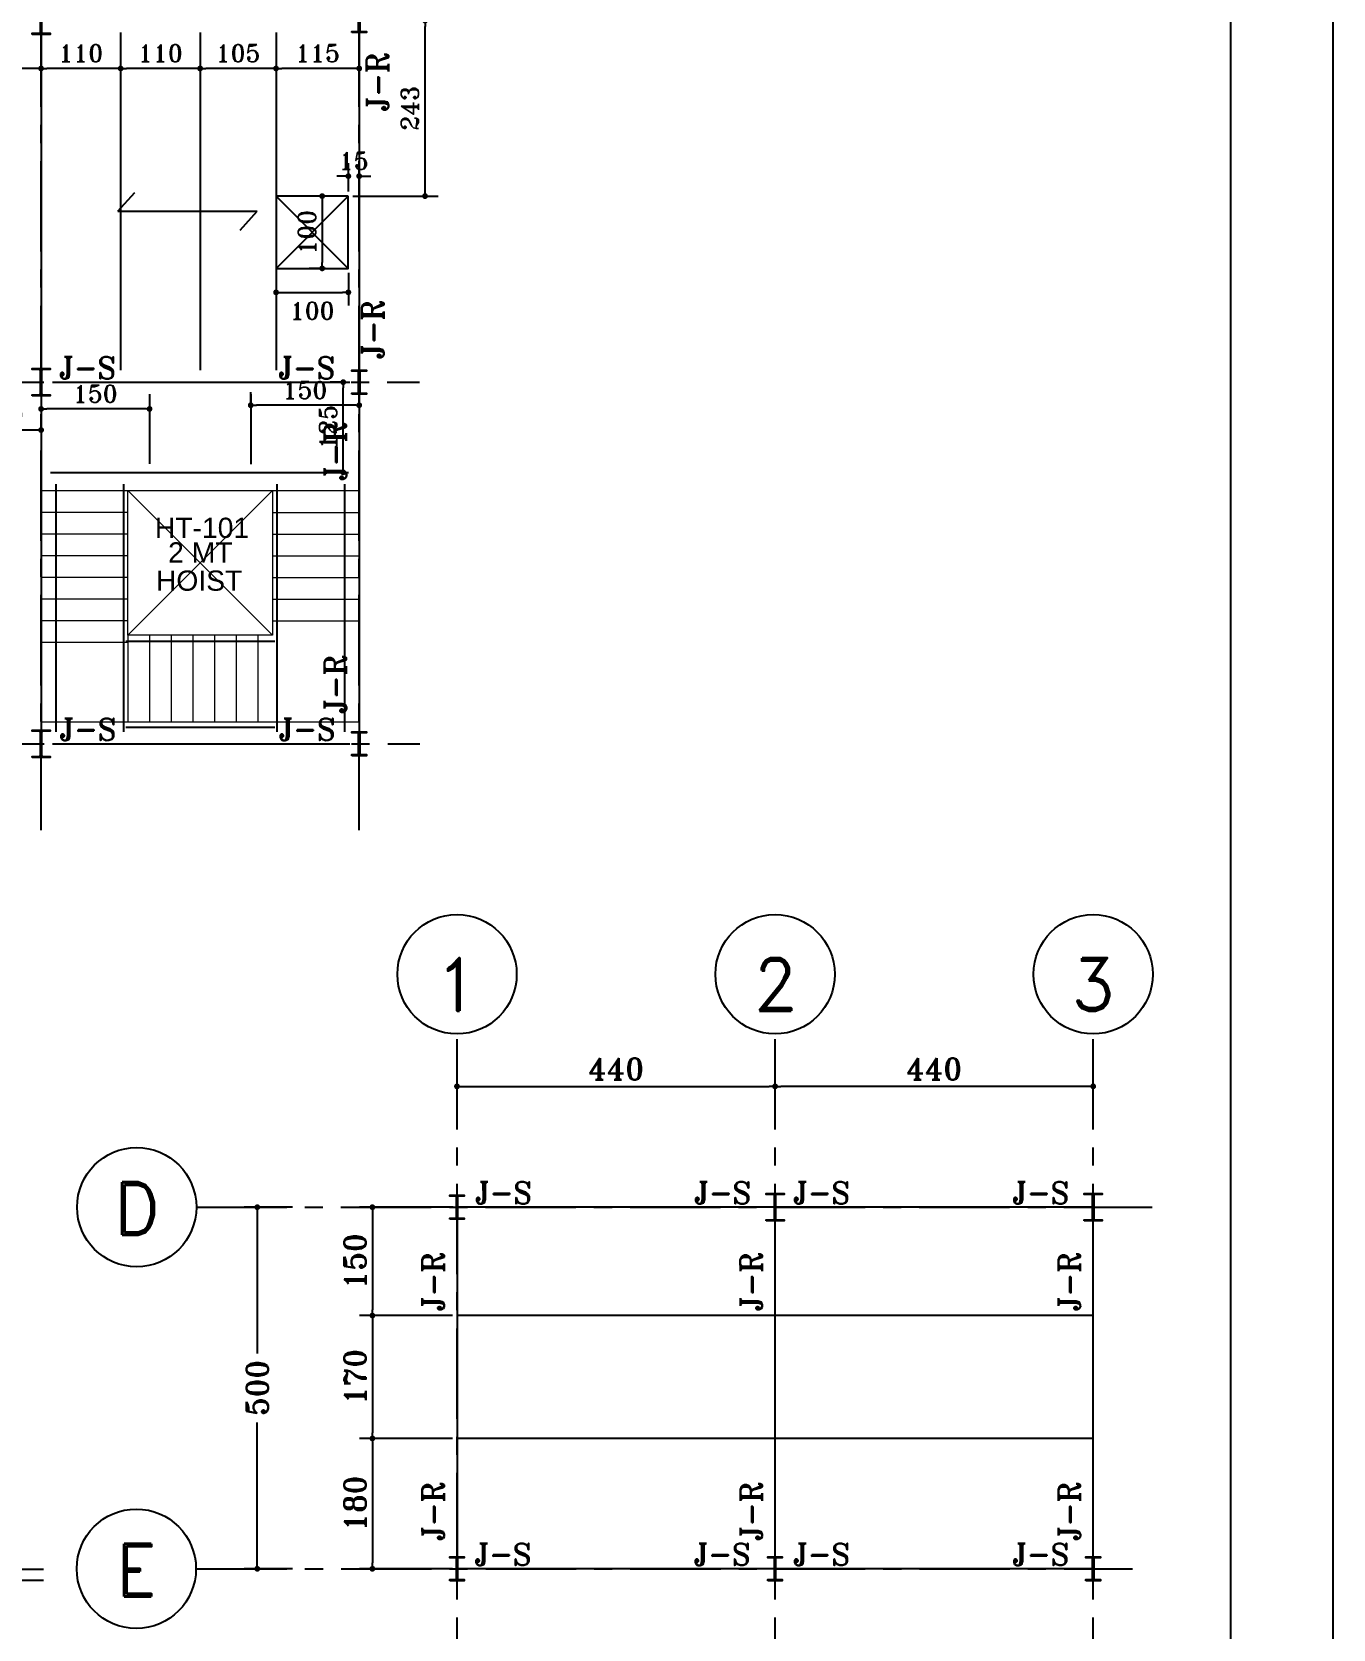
# Model space of a CAD drawing. Header units: inches. Extents: x 460503 to 460688, y 47570 to 48852.
# Drawn here: x 460572.15 to 460590.15, y 48384.01 to 48406.09 of the extents above; entities that cross this region are included whole.
import ezdxf
from ezdxf.enums import TextEntityAlignment as Align

# ---------------------------------------------------------------- set-up
doc = ezdxf.new("R2010")
doc.units = ezdxf.units.IN
doc.header["$MEASUREMENT"] = 0
for name, pattern in [('CENTER', [2, 1.25, -0.25, 0.25, -0.25]), ('DASHDOTX2', [2, 1, -0.5, 0, -0.5]), ('HIDDEN', [0.375, 0.25, -0.125])]:
    doc.linetypes.add(name, pattern=pattern)
for name, color, linetype in [('1', 1, 'Continuous'), ('3', 3, 'HIDDEN'), ('3G', 3, 'Continuous'), ('6M', 6, 'Continuous'), ('AA-QUERY', 1, 'Continuous'), ('Ax', 1, 'DASHDOTX2'), ('AXE', 1, 'CENTER'), ('DIM', 8, 'Continuous'), ('lateral brace', 5, 'Continuous'), ('Layer4', 118, 'Continuous'), ('tir', 92, 'Continuous'), ('wall', 4, 'Continuous')]:
    doc.layers.add(name, color=color, linetype=linetype)
doc.layers.add('EQUIPMENT', color=142, linetype='Continuous', lineweight=15)
doc.layers.add('TEXT', color=250, linetype='Continuous', lineweight=30)
doc.styles.add('ROMAND', font='ROMAND.shx')
doc.styles.add('ROMANT', font='romant')
doc.styles.add('SES-ARIAL', font='arial.ttf')
doc.dimstyles.new('1-100', dxfattribs={"dimtxt": 0.3, "dimasz": 0.08, "dimexe": 0.18, "dimexo": 0.0625, "dimgap": 0.09, "dimtad": 1, "dimdec": 0, "dimlfac": 100, "dimdsep": 46, "dimtxsty": 'ROMANT', "dimblk": 'DOT', "dimcen": 0.09, "dimclrd": 1, "dimclre": 1, "dimclrt": 3, "dimadec": 0, "dimazin": 0, "dimtfac": 1, "dimtdec": 0, "dimtix": 1, "dimtofl": 0, "dimtmove": 2, "dimatfit": 3, "dimldrblk": 'DOT', "dimfxl": 1, "dimtolj": 1, "dimarcsym": 0})
doc.dimstyles.new('Copy of 1-100', dxfattribs={"dimtxt": 0.24, "dimasz": 0.08, "dimexe": 0.18, "dimexo": 0.0625, "dimgap": 0.09, "dimtad": 1, "dimdec": 0, "dimlfac": 100, "dimdsep": 46, "dimtxsty": 'ROMANT', "dimblk": 'DOT', "dimcen": 0.09, "dimclrd": 1, "dimclre": 1, "dimclrt": 3, "dimadec": 0, "dimazin": 0, "dimtfac": 1, "dimtdec": 0, "dimtix": 1, "dimtofl": 0, "dimtmove": 2, "dimatfit": 3, "dimldrblk": 'DOT', "dimfxl": 1, "dimtolj": 1, "dimarcsym": 0})

# ---------------------------------------------------------------- blocks, each defined once
blk = doc.blocks.new('DOT')
at = {"layer": 'DIM', "color": 0, "linetype": 'ByBlock'}
blk.add_line((-0.5, 0), (-1, 0), dxfattribs=at)
at = {"layer": 'DIM', "color": 0, "linetype": 'ByBlock', "const_width": 0.5}
blk.add_lwpolyline([(-0.25, 0, 1), (0.25, 0, 1)], format="xyb", close=True, dxfattribs=at)
blk = doc.blocks.new('*D311')
at = {"color": 1, "lineweight": -2, "transparency": 16777216}
for p, q in [((460576.462, 48401.248), (460576.273, 48401.248)), ((460576.453, 48400.081), (460576.453, 48401.168)), ((460576.462, 48400.001), (460576.273, 48400.001))]:
    blk.add_line(p, q, dxfattribs=at)
at = {"layer": 'Defpoints', "color": 0, "transparency": 16777216}
for p in [(460576.453, 48401.248), (460576.525, 48401.248), (460576.525, 48400.001)]:
    blk.add_point(p, dxfattribs=at)
at = {"color": 1, "lineweight": -2, "transparency": 16777216, "xscale": 0.08, "yscale": 0.08, "zscale": 0.08}
for p, rotation in [((460576.453, 48401.248), 90), ((460576.453, 48400.001), 270)]:
    blk.add_blockref('DOT', p, dxfattribs=dict(at, rotation=rotation))
at = {"color": 3, "transparency": 16777216, "insert": (460576.243, 48400.624), "char_height": 0.24, "attachment_point": 5, "rotation": 90, "style": 'ROMANT'}
blk.add_mtext('\\A1;125', dxfattribs=at)
blk = doc.blocks.new('_Dot')
at = {"layer": 'DIM', "color": 0, "lineweight": -2}
blk.add_line((-0.5, 0), (-1, 0), dxfattribs=at)
at = {"layer": 'DIM', "color": 0, "const_width": 0.5}
blk.add_lwpolyline([(-0.25, 0, 1), (0.25, 0, 1)], format="xyb", close=True, dxfattribs=at)
blk = doc.blocks.new('*D312')
at = {"color": 1, "lineweight": -2, "transparency": 16777216}
for p, q in [((460575.174, 48400.957), (460575.174, 48401.109)), ((460576.674, 48400.957), (460576.674, 48401.109)), ((460576.594, 48400.929), (460575.254, 48400.929))]:
    blk.add_line(p, q, dxfattribs=at)
at = {"layer": 'Defpoints', "color": 0, "transparency": 16777216}
for p in [(460575.174, 48400.929), (460575.174, 48400.895), (460576.674, 48400.895)]:
    blk.add_point(p, dxfattribs=at)
at = {"color": 1, "lineweight": -2, "transparency": 16777216, "xscale": 0.08, "yscale": 0.08, "zscale": 0.08, "rotation": 180}
blk.add_blockref('DOT', (460575.174, 48400.929), dxfattribs=at)
at = {"color": 1, "lineweight": -2, "transparency": 16777216, "xscale": 0.08, "yscale": 0.08, "zscale": 0.08}
blk.add_blockref('DOT', (460576.674, 48400.929), dxfattribs=at)
at = {"color": 3, "transparency": 16777216, "insert": (460575.924, 48401.139), "char_height": 0.24, "attachment_point": 5, "style": 'ROMANT'}
blk.add_mtext('\\A1;150', dxfattribs=at)
blk = doc.blocks.new('*D313')
at = {"color": 1, "lineweight": -2, "transparency": 16777216}
for p, q in [((460572.274, 48400.866), (460572.274, 48400.698)), ((460573.694, 48400.878), (460572.354, 48400.878)), ((460573.774, 48400.866), (460573.774, 48400.698))]:
    blk.add_line(p, q, dxfattribs=at)
at = {"layer": 'Defpoints', "color": 0, "transparency": 16777216}
for p in [(460572.274, 48400.929), (460572.274, 48400.878), (460573.774, 48400.929)]:
    blk.add_point(p, dxfattribs=at)
at = {"color": 1, "lineweight": -2, "transparency": 16777216, "xscale": 0.08, "yscale": 0.08, "zscale": 0.08, "rotation": 180}
blk.add_blockref('DOT', (460572.274, 48400.878), dxfattribs=at)
at = {"color": 1, "lineweight": -2, "transparency": 16777216, "xscale": 0.08, "yscale": 0.08, "zscale": 0.08}
blk.add_blockref('DOT', (460573.774, 48400.878), dxfattribs=at)
at = {"color": 3, "transparency": 16777216, "insert": (460573.024, 48401.088), "char_height": 0.24, "attachment_point": 5, "style": 'ROMANT'}
blk.add_mtext('\\A1;150', dxfattribs=at)
blk = doc.blocks.new('*D314')
at = {"color": 1, "lineweight": -2, "transparency": 16777216}
for p, q in [((460572.274, 48406.02), (460572.274, 48405.406)), ((460573.374, 48406.02), (460573.374, 48405.406)), ((460573.294, 48405.586), (460572.354, 48405.586))]:
    blk.add_line(p, q, dxfattribs=at)
at = {"layer": 'Defpoints', "color": 0, "transparency": 16777216}
for p in [(460572.274, 48406.083), (460573.374, 48406.083), (460572.274, 48405.586)]:
    blk.add_point(p, dxfattribs=at)
at = {"color": 1, "lineweight": -2, "transparency": 16777216, "xscale": 0.08, "yscale": 0.08, "zscale": 0.08, "rotation": 180}
blk.add_blockref('DOT', (460572.274, 48405.586), dxfattribs=at)
at = {"color": 1, "lineweight": -2, "transparency": 16777216, "xscale": 0.08, "yscale": 0.08, "zscale": 0.08}
blk.add_blockref('DOT', (460573.374, 48405.586), dxfattribs=at)
at = {"color": 3, "transparency": 16777216, "insert": (460572.824, 48405.796), "char_height": 0.24, "attachment_point": 5, "style": 'ROMANT'}
blk.add_mtext('\\A1;110', dxfattribs=at)
blk = doc.blocks.new('*D315')
at = {"color": 1, "lineweight": -2, "transparency": 16777216}
for p, q in [((460573.374, 48406.02), (460573.374, 48405.406)), ((460574.474, 48406.02), (460574.474, 48405.406)), ((460574.394, 48405.586), (460573.454, 48405.586))]:
    blk.add_line(p, q, dxfattribs=at)
at = {"layer": 'Defpoints', "color": 0, "transparency": 16777216}
for p in [(460573.374, 48406.083), (460574.474, 48406.083), (460573.374, 48405.586)]:
    blk.add_point(p, dxfattribs=at)
at = {"color": 1, "lineweight": -2, "transparency": 16777216, "xscale": 0.08, "yscale": 0.08, "zscale": 0.08, "rotation": 180}
blk.add_blockref('DOT', (460573.374, 48405.586), dxfattribs=at)
at = {"color": 1, "lineweight": -2, "transparency": 16777216, "xscale": 0.08, "yscale": 0.08, "zscale": 0.08}
blk.add_blockref('DOT', (460574.474, 48405.586), dxfattribs=at)
at = {"color": 3, "transparency": 16777216, "insert": (460573.924, 48405.796), "char_height": 0.24, "attachment_point": 5, "style": 'ROMANT'}
blk.add_mtext('\\A1;110', dxfattribs=at)
blk = doc.blocks.new('*D316')
at = {"color": 1, "lineweight": -2, "transparency": 16777216}
for p, q in [((460574.474, 48406.02), (460574.474, 48405.406)), ((460575.524, 48406.02), (460575.524, 48405.406)), ((460575.444, 48405.586), (460574.554, 48405.586))]:
    blk.add_line(p, q, dxfattribs=at)
at = {"layer": 'Defpoints', "color": 0, "transparency": 16777216}
for p in [(460574.474, 48406.083), (460575.524, 48406.083), (460574.474, 48405.586)]:
    blk.add_point(p, dxfattribs=at)
at = {"color": 1, "lineweight": -2, "transparency": 16777216, "xscale": 0.08, "yscale": 0.08, "zscale": 0.08, "rotation": 180}
blk.add_blockref('DOT', (460574.474, 48405.586), dxfattribs=at)
at = {"color": 1, "lineweight": -2, "transparency": 16777216, "xscale": 0.08, "yscale": 0.08, "zscale": 0.08}
blk.add_blockref('DOT', (460575.524, 48405.586), dxfattribs=at)
at = {"color": 3, "transparency": 16777216, "insert": (460574.999, 48405.796), "char_height": 0.24, "attachment_point": 5, "style": 'ROMANT'}
blk.add_mtext('\\A1;105', dxfattribs=at)
blk = doc.blocks.new('*D317')
at = {"color": 1, "lineweight": -2, "transparency": 16777216}
for p, q in [((460575.524, 48406.02), (460575.524, 48405.406)), ((460576.674, 48406.02), (460576.674, 48405.406)), ((460576.594, 48405.586), (460575.604, 48405.586))]:
    blk.add_line(p, q, dxfattribs=at)
at = {"layer": 'Defpoints', "color": 0, "transparency": 16777216}
for p in [(460575.524, 48406.083), (460576.674, 48406.083), (460575.524, 48405.586)]:
    blk.add_point(p, dxfattribs=at)
at = {"color": 1, "lineweight": -2, "transparency": 16777216, "xscale": 0.08, "yscale": 0.08, "zscale": 0.08, "rotation": 180}
blk.add_blockref('DOT', (460575.524, 48405.586), dxfattribs=at)
at = {"color": 1, "lineweight": -2, "transparency": 16777216, "xscale": 0.08, "yscale": 0.08, "zscale": 0.08}
blk.add_blockref('DOT', (460576.674, 48405.586), dxfattribs=at)
at = {"color": 3, "transparency": 16777216, "insert": (460576.099, 48405.796), "char_height": 0.24, "attachment_point": 5, "style": 'ROMANT'}
blk.add_mtext('\\A1;115', dxfattribs=at)
blk = doc.blocks.new('*D318')
at = {"color": 1, "lineweight": -2, "transparency": 16777216}
for p, q in [((460570.774, 48406.02), (460570.774, 48405.406)), ((460572.274, 48406.02), (460572.274, 48405.406)), ((460572.194, 48405.586), (460570.854, 48405.586))]:
    blk.add_line(p, q, dxfattribs=at)
at = {"layer": 'Defpoints', "color": 0, "transparency": 16777216}
for p in [(460570.774, 48406.083), (460572.274, 48406.083), (460570.774, 48405.586)]:
    blk.add_point(p, dxfattribs=at)
at = {"color": 1, "lineweight": -2, "transparency": 16777216, "xscale": 0.08, "yscale": 0.08, "zscale": 0.08, "rotation": 180}
blk.add_blockref('DOT', (460570.774, 48405.586), dxfattribs=at)
at = {"color": 1, "lineweight": -2, "transparency": 16777216, "xscale": 0.08, "yscale": 0.08, "zscale": 0.08}
blk.add_blockref('DOT', (460572.274, 48405.586), dxfattribs=at)
at = {"color": 3, "transparency": 16777216, "insert": (460571.524, 48405.796), "char_height": 0.24, "attachment_point": 5, "style": 'ROMANT'}
blk.add_mtext('\\A1;150', dxfattribs=at)
blk = doc.blocks.new('*D783')
at = {"color": 1, "lineweight": -2, "transparency": 16777216}
for p, q in [((460571.174, 48401.02), (460571.174, 48400.406)), ((460572.274, 48401.02), (460572.274, 48400.406)), ((460572.194, 48400.586), (460571.254, 48400.586))]:
    blk.add_line(p, q, dxfattribs=at)
at = {"layer": 'Defpoints', "color": 0, "transparency": 16777216}
for p in [(460571.174, 48401.083), (460572.274, 48401.083), (460571.174, 48400.586)]:
    blk.add_point(p, dxfattribs=at)
at = {"color": 1, "lineweight": -2, "transparency": 16777216, "xscale": 0.08, "yscale": 0.08, "zscale": 0.08, "rotation": 180}
blk.add_blockref('DOT', (460571.174, 48400.586), dxfattribs=at)
at = {"color": 1, "lineweight": -2, "transparency": 16777216, "xscale": 0.08, "yscale": 0.08, "zscale": 0.08}
blk.add_blockref('DOT', (460572.274, 48400.586), dxfattribs=at)
at = {"color": 3, "transparency": 16777216, "insert": (460571.724, 48400.796), "char_height": 0.24, "attachment_point": 5, "style": 'ROMANT'}
blk.add_mtext('\\A1;110', dxfattribs=at)
blk = doc.blocks.new('*D827')
at = {"color": 1, "lineweight": -2, "transparency": 16777216}
for p, q in [((460576.21, 48403.821), (460575.982, 48403.821)), ((460576.162, 48403.741), (460576.162, 48402.901)), ((460576.21, 48402.821), (460575.982, 48402.821))]:
    blk.add_line(p, q, dxfattribs=at)
at = {"layer": 'Defpoints', "color": 0, "transparency": 16777216}
for p in [(460576.273, 48403.821), (460576.162, 48402.821), (460576.273, 48402.821)]:
    blk.add_point(p, dxfattribs=at)
at = {"color": 1, "lineweight": -2, "transparency": 16777216, "xscale": 0.08, "yscale": 0.08, "zscale": 0.08}
for p, rotation in [((460576.162, 48403.821), 90), ((460576.162, 48402.821), 270)]:
    blk.add_blockref('DOT', p, dxfattribs=dict(at, rotation=rotation))
at = {"color": 3, "transparency": 16777216, "insert": (460575.952, 48403.321), "char_height": 0.24, "attachment_point": 5, "rotation": 90, "style": 'ROMANT'}
blk.add_mtext('\\A1;100', dxfattribs=at)
blk = doc.blocks.new('*D828')
at = {"color": 1, "lineweight": -2, "transparency": 16777216}
for p, q in [((460575.524, 48402.758), (460575.524, 48402.31)), ((460576.524, 48402.758), (460576.524, 48402.31)), ((460575.604, 48402.49), (460576.444, 48402.49))]:
    blk.add_line(p, q, dxfattribs=at)
at = {"layer": 'Defpoints', "color": 0, "transparency": 16777216}
for p in [(460575.524, 48402.821), (460576.524, 48402.821), (460576.524, 48402.49)]:
    blk.add_point(p, dxfattribs=at)
at = {"color": 1, "lineweight": -2, "transparency": 16777216, "xscale": 0.08, "yscale": 0.08, "zscale": 0.08, "rotation": 180}
blk.add_blockref('DOT', (460575.524, 48402.49), dxfattribs=at)
at = {"color": 1, "lineweight": -2, "transparency": 16777216, "xscale": 0.08, "yscale": 0.08, "zscale": 0.08}
blk.add_blockref('DOT', (460576.524, 48402.49), dxfattribs=at)
at = {"color": 3, "transparency": 16777216, "insert": (460576.024, 48402.236), "char_height": 0.24, "attachment_point": 5, "style": 'ROMANT'}
blk.add_mtext('\\A1;100', dxfattribs=at)
blk = doc.blocks.new('*D829')
at = {"color": 1, "lineweight": -2, "transparency": 16777216}
for p, q in [((460576.524, 48403.883), (460576.524, 48404.277)), ((460576.674, 48403.883), (460576.674, 48404.277)), ((460576.444, 48404.097), (460576.364, 48404.097)), ((460576.754, 48404.097), (460576.834, 48404.097))]:
    blk.add_line(p, q, dxfattribs=at)
at = {"layer": 'Defpoints', "color": 0, "transparency": 16777216}
for p in [(460576.674, 48404.097), (460576.524, 48403.821), (460576.674, 48403.821)]:
    blk.add_point(p, dxfattribs=at)
at = {"color": 1, "lineweight": -2, "transparency": 16777216, "xscale": 0.08, "yscale": 0.08, "zscale": 0.08}
blk.add_blockref('DOT', (460576.524, 48404.097), dxfattribs=at)
at = {"color": 1, "lineweight": -2, "transparency": 16777216, "xscale": 0.08, "yscale": 0.08, "zscale": 0.08, "rotation": 180}
blk.add_blockref('DOT', (460576.674, 48404.097), dxfattribs=at)
at = {"color": 3, "transparency": 16777216, "insert": (460576.599, 48404.307), "char_height": 0.24, "attachment_point": 5, "style": 'ROMANT'}
blk.add_mtext('\\A1;15', dxfattribs=at)
blk = doc.blocks.new('*D830')
at = {"color": 1, "lineweight": -2, "transparency": 16777216}
for p, q in [((460576.586, 48406.248), (460577.765, 48406.248)), ((460577.585, 48403.901), (460577.585, 48406.168)), ((460576.586, 48403.821), (460577.765, 48403.821))]:
    blk.add_line(p, q, dxfattribs=at)
at = {"layer": 'Defpoints', "color": 0, "transparency": 16777216}
for p in [(460576.524, 48406.248), (460577.585, 48406.248), (460576.524, 48403.821)]:
    blk.add_point(p, dxfattribs=at)
at = {"color": 1, "lineweight": -2, "transparency": 16777216, "xscale": 0.08, "yscale": 0.08, "zscale": 0.08}
for p, rotation in [((460577.585, 48406.248), 90), ((460577.585, 48403.821), 270)]:
    blk.add_blockref('DOT', p, dxfattribs=dict(at, rotation=rotation))
at = {"color": 3, "transparency": 16777216, "insert": (460577.375, 48405.034), "char_height": 0.24, "attachment_point": 5, "rotation": 90, "style": 'ROMANT'}
blk.add_mtext('\\A1;243', dxfattribs=at)
blk = doc.blocks.new('*D835')
at = {"layer": 'Defpoints', "color": 0, "transparency": 16777216}
for p in [(460575.814, 48389.839), (460575.264, 48384.839), (460575.814, 48384.839)]:
    blk.add_point(p, dxfattribs=at)
at = {"layer": 'wall', "color": 1, "lineweight": -2, "transparency": 16777216}
for p, q in [((460575.752, 48389.839), (460575.084, 48389.839)), ((460575.264, 48389.759), (460575.264, 48387.815)), ((460575.264, 48384.919), (460575.264, 48386.864)), ((460575.752, 48384.839), (460575.084, 48384.839))]:
    blk.add_line(p, q, dxfattribs=at)
at = {"layer": 'wall', "color": 1, "lineweight": -2, "transparency": 16777216, "xscale": 0.08, "yscale": 0.08, "zscale": 0.08}
for p, rotation in [((460575.264, 48389.839), 90), ((460575.264, 48384.839), 270)]:
    blk.add_blockref('DOT', p, dxfattribs=dict(at, rotation=rotation))
at = {"layer": 'wall', "color": 3, "transparency": 16777216, "insert": (460575.264, 48387.339), "char_height": 0.3, "attachment_point": 5, "rotation": 90, "style": 'ROMANT'}
blk.add_mtext('\\A1;500', dxfattribs=at)
blk = doc.blocks.new('*D836')
at = {"layer": 'Defpoints', "color": 0, "transparency": 16777216}
for p in [(460582.427, 48391.51), (460578.027, 48390.933), (460582.427, 48390.933)]:
    blk.add_point(p, dxfattribs=at)
at = {"layer": 'wall', "color": 1, "lineweight": -2, "transparency": 16777216}
for p, q in [((460578.027, 48390.995), (460578.027, 48391.69)), ((460582.427, 48390.995), (460582.427, 48391.69)), ((460578.107, 48391.51), (460582.347, 48391.51))]:
    blk.add_line(p, q, dxfattribs=at)
at = {"layer": 'wall', "color": 1, "lineweight": -2, "transparency": 16777216, "xscale": 0.08, "yscale": 0.08, "zscale": 0.08, "rotation": 180}
blk.add_blockref('DOT', (460578.027, 48391.51), dxfattribs=at)
at = {"layer": 'wall', "color": 1, "lineweight": -2, "transparency": 16777216, "xscale": 0.08, "yscale": 0.08, "zscale": 0.08}
blk.add_blockref('DOT', (460582.427, 48391.51), dxfattribs=at)
at = {"layer": 'wall', "color": 3, "transparency": 16777216, "insert": (460580.227, 48391.75), "char_height": 0.3, "attachment_point": 5, "style": 'ROMANT'}
blk.add_mtext('\\A1;440', dxfattribs=at)
blk = doc.blocks.new('*D837')
at = {"layer": 'Defpoints', "color": 0, "transparency": 16777216}
for p in [(460582.427, 48391.51), (460582.427, 48390.933), (460586.827, 48390.933)]:
    blk.add_point(p, dxfattribs=at)
at = {"layer": 'wall', "color": 1, "lineweight": -2, "transparency": 16777216}
for p, q in [((460582.427, 48390.995), (460582.427, 48391.69)), ((460586.827, 48390.995), (460586.827, 48391.69)), ((460586.747, 48391.51), (460582.507, 48391.51))]:
    blk.add_line(p, q, dxfattribs=at)
at = {"layer": 'wall', "color": 1, "lineweight": -2, "transparency": 16777216, "xscale": 0.08, "yscale": 0.08, "zscale": 0.08, "rotation": 180}
blk.add_blockref('DOT', (460582.427, 48391.51), dxfattribs=at)
at = {"layer": 'wall', "color": 1, "lineweight": -2, "transparency": 16777216, "xscale": 0.08, "yscale": 0.08, "zscale": 0.08}
blk.add_blockref('DOT', (460586.827, 48391.51), dxfattribs=at)
at = {"layer": 'wall', "color": 3, "transparency": 16777216, "insert": (460584.627, 48391.75), "char_height": 0.3, "attachment_point": 5, "style": 'ROMANT'}
blk.add_mtext('\\A1;440', dxfattribs=at)
blk = doc.blocks.new('*D838')
at = {"layer": 'Defpoints', "color": 0, "transparency": 16777216}
for p in [(460578.035, 48389.839), (460576.857, 48388.341), (460578.027, 48388.341)]:
    blk.add_point(p, dxfattribs=at)
at = {"layer": 'wall', "color": 1, "lineweight": -2, "transparency": 16777216}
for p, q in [((460577.972, 48389.839), (460576.677, 48389.839)), ((460576.857, 48389.759), (460576.857, 48388.421)), ((460577.964, 48388.341), (460576.677, 48388.341))]:
    blk.add_line(p, q, dxfattribs=at)
at = {"layer": 'wall', "color": 1, "lineweight": -2, "transparency": 16777216, "xscale": 0.08, "yscale": 0.08, "zscale": 0.08}
for p, rotation in [((460576.857, 48389.839), 90), ((460576.857, 48388.341), 270)]:
    blk.add_blockref('DOT', p, dxfattribs=dict(at, rotation=rotation))
at = {"layer": 'wall', "color": 3, "transparency": 16777216, "insert": (460576.617, 48389.09), "char_height": 0.3, "attachment_point": 5, "rotation": 90, "style": 'ROMANT'}
blk.add_mtext('\\A1;150', dxfattribs=at)
blk = doc.blocks.new('*D839')
at = {"layer": 'Defpoints', "color": 0, "transparency": 16777216}
for p in [(460578.027, 48388.341), (460576.857, 48386.641), (460578.027, 48386.641)]:
    blk.add_point(p, dxfattribs=at)
at = {"layer": 'wall', "color": 1, "lineweight": -2, "transparency": 16777216}
for p, q in [((460577.964, 48388.341), (460576.677, 48388.341)), ((460576.857, 48388.261), (460576.857, 48386.721)), ((460577.965, 48386.641), (460576.677, 48386.641))]:
    blk.add_line(p, q, dxfattribs=at)
at = {"layer": 'wall', "color": 1, "lineweight": -2, "transparency": 16777216, "xscale": 0.08, "yscale": 0.08, "zscale": 0.08}
for p, rotation in [((460576.857, 48388.341), 90), ((460576.857, 48386.641), 270)]:
    blk.add_blockref('DOT', p, dxfattribs=dict(at, rotation=rotation))
at = {"layer": 'wall', "color": 3, "transparency": 16777216, "insert": (460576.617, 48387.491), "char_height": 0.3, "attachment_point": 5, "rotation": 90, "style": 'ROMANT'}
blk.add_mtext('\\A1;170', dxfattribs=at)
blk = doc.blocks.new('*D840')
at = {"layer": 'Defpoints', "color": 0, "transparency": 16777216}
for p in [(460578.027, 48386.641), (460576.857, 48384.839), (460578.027, 48384.839)]:
    blk.add_point(p, dxfattribs=at)
at = {"layer": 'wall', "color": 1, "lineweight": -2, "transparency": 16777216}
for p, q in [((460577.965, 48386.641), (460576.677, 48386.641)), ((460576.857, 48386.561), (460576.857, 48384.919)), ((460577.965, 48384.839), (460576.677, 48384.839))]:
    blk.add_line(p, q, dxfattribs=at)
at = {"layer": 'wall', "color": 1, "lineweight": -2, "transparency": 16777216, "xscale": 0.08, "yscale": 0.08, "zscale": 0.08}
for p, rotation in [((460576.857, 48386.641), 90), ((460576.857, 48384.839), 270)]:
    blk.add_blockref('DOT', p, dxfattribs=dict(at, rotation=rotation))
at = {"layer": 'wall', "color": 3, "transparency": 16777216, "insert": (460576.617, 48385.74), "char_height": 0.3, "attachment_point": 5, "rotation": 90, "style": 'ROMANT'}
blk.add_mtext('\\A1;180', dxfattribs=at)

msp = doc.modelspace()

# ---------------------------------------------------------------- hatches: boundary and pattern name
for points in [[(460572.26618743, 48406.07279821), (460572.2547112, 48406.07279821, -0.4144144444), (460572.26618743, 48406.08428232)], [(460572.28118743, 48406.07279821), (460572.29266366, 48406.07279821, 0.4144144444), (460572.28118743, 48406.08428232)], [(460572.26618743, 48401.42283772), (460572.2547112, 48401.42283772, 0.4144144444), (460572.26618743, 48401.41135361)], [(460572.28118743, 48401.42283772), (460572.29266366, 48401.42283772, -0.4144144444), (460572.28118743, 48401.41135361)], [(460576.66618743, 48401.39783772), (460576.6547112, 48401.39783772, 0.4144144444), (460576.66618743, 48401.38635361)], [(460576.68118743, 48401.39783772), (460576.69266366, 48401.39783772, -0.4144144444), (460576.68118743, 48401.38635361)], [(460572.26618743, 48401.07279821), (460572.2547112, 48401.07279821, -0.4144144444), (460572.26618743, 48401.08428232)], [(460572.28118743, 48401.07279821), (460572.29266366, 48401.07279821, 0.4144144444), (460572.28118743, 48401.08428232)], [(460576.66618743, 48401.09779821), (460576.6547112, 48401.09779821, -0.4144144444), (460576.66618743, 48401.10928232)], [(460576.68118743, 48401.09779821), (460576.69266366, 48401.09779821, 0.4144144444), (460576.68118743, 48401.10928232)], [(460572.26618743, 48396.42283772), (460572.2547112, 48396.42283772, 0.4144144444), (460572.26618743, 48396.41135361)], [(460572.28118743, 48396.42283772), (460572.29266366, 48396.42283772, -0.4144144444), (460572.28118743, 48396.41135361)], [(460576.66618743, 48396.39783772), (460576.6547112, 48396.39783772, 0.4144144444), (460576.66618743, 48396.38635361)], [(460576.68118743, 48396.39783772), (460576.69266366, 48396.39783772, -0.4144144444), (460576.68118743, 48396.38635361)], [(460572.26618743, 48396.07279821), (460572.2547112, 48396.07279821, -0.4144144444), (460572.26618743, 48396.08428232)], [(460572.28118743, 48396.07279821), (460572.29266366, 48396.07279821, 0.4144144444), (460572.28118743, 48396.08428232)], [(460576.66618743, 48396.09779821), (460576.6547112, 48396.09779821, -0.4144144444), (460576.66618743, 48396.10928232)], [(460576.68118743, 48396.09779821), (460576.69266366, 48396.09779821, 0.4144144444), (460576.68118743, 48396.10928232)]]:
    msp.add_hatch(color=1).paths.add_polyline_path(points)

# ---------------------------------------------------------------- linework, layer by layer
at = {"color": 6}
for p, q in [((460572.27368743, 48406.08283772), (460572.27368743, 48401.41283772)), ((460576.67368743, 48406.08283772), (460576.67368743, 48401.41283772)), ((460572.27368743, 48401.08283772), (460572.27368743, 48396.41283772)), ((460576.67368743, 48401.08283772), (460576.67368743, 48396.41283772))]:
    msp.add_line(p, q, dxfattribs=at)
at = {"color": 3}
for p, q in [((460573.37368743, 48406.08283772), (460573.37368743, 48401.41283772)), ((460574.47368743, 48406.08283772), (460574.47368743, 48401.41283772)), ((460575.52358722, 48406.08283772), (460575.52358722, 48401.41283772)), ((460572.43166317, 48401.24783772), (460576.54554328, 48401.24783772)), ((460573.77368745, 48401.08283772), (460573.77368745, 48400.11641938)), ((460575.17368744, 48401.08253567), (460575.17368744, 48400.11611733)), ((460572.40375468, 48400.00063771), (460576.52474949, 48400.00063771)), ((460572.47742352, 48399.83563771), (460572.47742352, 48396.41283772)), ((460573.4146272, 48399.83563771), (460573.4146272, 48396.41283772)), ((460575.53274767, 48399.83563771), (460575.53274767, 48396.41283772)), ((460576.46995135, 48399.83563771), (460576.46995135, 48396.41283772)), ((460573.44475746, 48397.66814357), (460575.50939, 48397.66814357)), ((460573.44475746, 48396.47625353), (460575.50939, 48396.47625353)), ((460572.43166317, 48396.24783772), (460576.54554328, 48396.24783772))]:
    msp.add_line(p, q, dxfattribs=at)
at = {"color": 1, "linetype": 'Continuous'}
for p, q in [((460573.33583622, 48403.61089569, -0.00499999), (460573.57099822, 48403.86976321, -0.00499999)), ((460573.33583622, 48403.61089569, -0.00499999), (460575.26416167, 48403.61089569, -0.00499999)), ((460575.02899966, 48403.35202816, -0.00499999), (460575.26416167, 48403.61089569, -0.00499999))]:
    msp.add_line(p, q, dxfattribs=at)
at = {"color": 1}
for p, q in [((460575.52358722, 48403.82058535), (460576.52358722, 48402.82058535)), ((460575.52358722, 48402.82058535), (460576.52358722, 48403.82058535))]:
    msp.add_line(p, q, dxfattribs=at)
msp.add_lwpolyline([(460576.52358722, 48403.82058535), (460575.52358722, 48403.82058535), (460575.52358722, 48402.82058535), (460576.52358722, 48402.82058535)], close=True, dxfattribs=at)
at = {"layer": '1'}
msp.add_lwpolyline([(460507.46120186, 48365.59073114), (460588.72955203, 48365.59073114), (460588.72955203, 48422.22372777), (460507.46120186, 48422.22372777)], close=True, dxfattribs=at)
at = {"layer": '3G', "linetype": 'ByBlock'}
msp.add_line((460556.75239506, 48384.68256463), (460572.30898647, 48384.68256463), dxfattribs=at)
at = {"layer": '3G'}
msp.add_line((460556.76521602, 48384.68256463), (460572.30898647, 48384.68256463), dxfattribs=at)
for points in [[(460572.14868743, 48406.05783772), (460572.14868743, 48406.07283772), (460572.26618743, 48406.07283772), (460572.26618743, 48406.42283772), (460572.14868743, 48406.42283772), (460572.14868743, 48406.43783772), (460572.39868743, 48406.43783772), (460572.39868743, 48406.42283772), (460572.28118743, 48406.42283772), (460572.28118743, 48406.07283772), (460572.39868743, 48406.07283772), (460572.39868743, 48406.05783772)], [(460576.57368743, 48406.08283772), (460576.57368743, 48406.09783772), (460576.66618743, 48406.09783772), (460576.66618743, 48406.39783772), (460576.57368743, 48406.39783772), (460576.57368743, 48406.41283772), (460576.77368743, 48406.41283772), (460576.77368743, 48406.39783772), (460576.68118743, 48406.39783772), (460576.68118743, 48406.09783772), (460576.77368743, 48406.09783772), (460576.77368743, 48406.08283772)], [(460572.14868743, 48401.05783772), (460572.14868743, 48401.07283772), (460572.26618743, 48401.07283772), (460572.26618743, 48401.42283772), (460572.14868743, 48401.42283772), (460572.14868743, 48401.43783772), (460572.39868743, 48401.43783772), (460572.39868743, 48401.42283772), (460572.28118743, 48401.42283772), (460572.28118743, 48401.07283772), (460572.39868743, 48401.07283772), (460572.39868743, 48401.05783772)], [(460576.57368743, 48401.08283772), (460576.57368743, 48401.09783772), (460576.66618743, 48401.09783772), (460576.66618743, 48401.39783772), (460576.57368743, 48401.39783772), (460576.57368743, 48401.41283772), (460576.77368743, 48401.41283772), (460576.77368743, 48401.39783772), (460576.68118743, 48401.39783772), (460576.68118743, 48401.09783772), (460576.77368743, 48401.09783772), (460576.77368743, 48401.08283772)], [(460572.14868743, 48396.05783772), (460572.14868743, 48396.07283772), (460572.26618743, 48396.07283772), (460572.26618743, 48396.42283772), (460572.14868743, 48396.42283772), (460572.14868743, 48396.43783772), (460572.39868743, 48396.43783772), (460572.39868743, 48396.42283772), (460572.28118743, 48396.42283772), (460572.28118743, 48396.07283772), (460572.39868743, 48396.07283772), (460572.39868743, 48396.05783772)], [(460576.57368743, 48396.08283772), (460576.57368743, 48396.09783772), (460576.66618743, 48396.09783772), (460576.66618743, 48396.39783772), (460576.57368743, 48396.39783772), (460576.57368743, 48396.41283772), (460576.77368743, 48396.41283772), (460576.77368743, 48396.39783772), (460576.68118743, 48396.39783772), (460576.68118743, 48396.09783772), (460576.77368743, 48396.09783772), (460576.77368743, 48396.08283772)], [(460577.92702785, 48389.67442765), (460577.92702785, 48389.68942765), (460578.01952785, 48389.68942765), (460578.01952785, 48389.98942765), (460577.92702785, 48389.98942765), (460577.92702785, 48390.00442765), (460578.12702785, 48390.00442765), (460578.12702785, 48389.98942765), (460578.03452785, 48389.98942765), (460578.03452785, 48389.68942765), (460578.12702785, 48389.68942765), (460578.12702785, 48389.67442765)], [(460582.30202785, 48389.64942765), (460582.30202785, 48389.66442765), (460582.41952785, 48389.66442765), (460582.41952785, 48390.01442765), (460582.30202785, 48390.01442765), (460582.30202785, 48390.02942765), (460582.55202785, 48390.02942765), (460582.55202785, 48390.01442765), (460582.43452785, 48390.01442765), (460582.43452785, 48389.66442765), (460582.55202785, 48389.66442765), (460582.55202785, 48389.64942765)], [(460586.70202784, 48389.64942765), (460586.70202784, 48389.66442765), (460586.81952784, 48389.66442765), (460586.81952784, 48390.01442765), (460586.70202784, 48390.01442765), (460586.70202784, 48390.02942765), (460586.95202784, 48390.02942765), (460586.95202784, 48390.01442765), (460586.83452784, 48390.01442765), (460586.83452784, 48389.66442765), (460586.95202784, 48389.66442765), (460586.95202784, 48389.64942765)], [(460577.92702785, 48384.6744275), (460577.92702785, 48384.6894275), (460578.01952785, 48384.6894275), (460578.01952785, 48384.9894275), (460577.92702785, 48384.9894275), (460577.92702785, 48385.0044275), (460578.12702785, 48385.0044275), (460578.12702785, 48384.9894275), (460578.03452785, 48384.9894275), (460578.03452785, 48384.6894275), (460578.12702785, 48384.6894275), (460578.12702785, 48384.6744275)], [(460582.32702785, 48384.6744275), (460582.32702785, 48384.6894275), (460582.41952785, 48384.6894275), (460582.41952785, 48384.9894275), (460582.32702785, 48384.9894275), (460582.32702785, 48385.0044275), (460582.52702785, 48385.0044275), (460582.52702785, 48384.9894275), (460582.43452785, 48384.9894275), (460582.43452785, 48384.6894275), (460582.52702785, 48384.6894275), (460582.52702785, 48384.6744275)], [(460586.72702784, 48384.6744275), (460586.72702784, 48384.6894275), (460586.81952784, 48384.6894275), (460586.81952784, 48384.9894275), (460586.72702784, 48384.9894275), (460586.72702784, 48385.0044275), (460586.92702784, 48385.0044275), (460586.92702784, 48384.9894275), (460586.83452784, 48384.9894275), (460586.83452784, 48384.6894275), (460586.92702784, 48384.6894275), (460586.92702784, 48384.6744275)]]:
    msp.add_lwpolyline(points, close=True, dxfattribs=at)
for centre, start, end in [((460572.26618743, 48406.07280608), 89.842073117, 179.842073117), ((460572.26618743, 48406.07280608), 89.842073117, 179.842073117), ((460572.28118743, 48406.07280608), 0.157926883, 90.157926883), ((460572.28118743, 48406.07280608), 0.157926883, 90.157926883), ((460572.28118743, 48406.07280608), 0.157926883, 90.157926883), ((460572.26618743, 48401.42282984), 180.157926883, 270.157926883), ((460572.28118743, 48401.42282984), 269.842073117, 359.842073117), ((460572.28118743, 48401.42282984), 269.842073117, 359.842073117), ((460576.66618743, 48401.39782984), 180.157926883, 270.157926883), ((460576.68118743, 48401.39782984), 269.842073117, 359.842073117), ((460576.68118743, 48401.39782984), 269.842073117, 359.842073117), ((460572.26618743, 48401.07280608), 89.842073117, 179.842073117), ((460572.26618743, 48401.07280608), 89.842073117, 179.842073117), ((460572.28118743, 48401.07280608), 0.157926883, 90.157926883), ((460572.28118743, 48401.07280608), 0.157926883, 90.157926883), ((460572.28118743, 48401.07280608), 0.157926883, 90.157926883), ((460576.66618743, 48401.09780608), 89.842073117, 179.842073117), ((460576.66618743, 48401.09780608), 89.842073117, 179.842073117), ((460576.68118743, 48401.09780608), 0.157926883, 90.157926883), ((460576.68118743, 48401.09780608), 0.157926883, 90.157926883), ((460576.68118743, 48401.09780608), 0.157926883, 90.157926883), ((460572.26618743, 48396.42282984), 180.157926883, 270.157926883), ((460572.28118743, 48396.42282984), 269.842073117, 359.842073117), ((460572.28118743, 48396.42282984), 269.842073117, 359.842073117), ((460576.66618743, 48396.39782984), 180.157926883, 270.157926883), ((460576.68118743, 48396.39782984), 269.842073117, 359.842073117), ((460576.68118743, 48396.39782984), 269.842073117, 359.842073117), ((460572.26618743, 48396.07280608), 89.842073117, 179.842073117), ((460572.26618743, 48396.07280608), 89.842073117, 179.842073117), ((460572.28118743, 48396.07280608), 0.157926883, 90.157926883), ((460572.28118743, 48396.07280608), 0.157926883, 90.157926883), ((460572.28118743, 48396.07280608), 0.157926883, 90.157926883), ((460576.66618743, 48396.09780608), 89.842073117, 179.842073117), ((460576.66618743, 48396.09780608), 89.842073117, 179.842073117), ((460576.68118743, 48396.09780608), 0.157926883, 90.157926883), ((460576.68118743, 48396.09780608), 0.157926883, 90.157926883), ((460576.68118743, 48396.09780608), 0.157926883, 90.157926883)]:
    msp.add_arc(centre, 0.01147623, start, end, dxfattribs=at)
at = {"layer": '6M', "color": 4}
msp.add_line((460556.75239506, 48384.83313176), (460572.30898647, 48384.83313176), dxfattribs=at)
at = {"layer": 'AA-QUERY'}
msp.add_line((460586.82634138, 48384.83942764), (460578.02702785, 48384.83942764), dxfattribs=at)
at = {"layer": 'Ax', "linetype": 'Continuous', "ltscale": 0.5}
for centre in [(460578.02697039, 48393.05999438), (460582.42697039, 48393.05999438), (460586.82697039, 48393.05999438), (460573.59637853, 48389.83942765), (460573.5914322, 48384.8394275)]:
    msp.add_circle(centre, 0.825, dxfattribs=at)
at = {"layer": 'AXE'}
for p, q in [((460572.27368743, 48395.05508389), (460572.27368743, 48413.96118973)), ((460576.67368743, 48395.05508389), (460576.67368743, 48413.96118973)), ((460551.06305844, 48401.24783772), (460577.50754266, 48401.24783772)), ((460551.06803811, 48396.24783772), (460577.51252233, 48396.24783772)), ((460578.02702785, 48382.91363899), (460578.02702785, 48392.23314658)), ((460582.42702785, 48382.91363899), (460582.42702785, 48392.23314658)), ((460586.82702785, 48382.91363899), (460586.82702785, 48392.23314658)), ((460574.42137853, 48389.83942765), (460587.64362064, 48389.83942765)), ((460574.4242949, 48384.8394275), (460587.37202612, 48384.8394275))]:
    msp.add_line(p, q, dxfattribs=at)
at = {"layer": 'DIM'}
msp.add_lwpolyline([(460506.04537694, 48364.17490622), (460590.14537694, 48364.17490622), (460590.14537694, 48423.63955269), (460506.04537694, 48423.63955269)], close=True, dxfattribs=at)
at = {"layer": 'EQUIPMENT', "color": 1}
for p, q in [((460575.47368744, 48399.74783771), (460573.47368744, 48397.74783771)), ((460575.47368744, 48397.74783771), (460573.47368744, 48399.74783771))]:
    msp.add_line(p, q, dxfattribs=at)
at = {"layer": 'EQUIPMENT'}
for p, q in [((460573.47368744, 48399.44783771), (460572.27368744, 48399.44783771)), ((460575.47368744, 48399.44783771), (460576.67368743, 48399.44783771)), ((460573.47368744, 48399.14783771), (460572.27368744, 48399.14783771)), ((460575.47368744, 48399.14783771), (460576.67368743, 48399.14783771)), ((460573.47368744, 48398.84783771), (460572.27368744, 48398.84783771)), ((460575.47368744, 48398.84783771), (460576.67368743, 48398.84783771)), ((460573.47368744, 48398.54783771), (460572.27368744, 48398.54783771)), ((460575.47368744, 48398.54783771), (460576.67368743, 48398.54783771)), ((460573.47368744, 48398.24783771), (460572.27368744, 48398.24783771)), ((460575.47368744, 48398.24783771), (460576.67368743, 48398.24783771)), ((460573.47368744, 48397.94783771), (460572.27368744, 48397.94783771)), ((460575.47368744, 48397.94783771), (460576.67368743, 48397.94783771)), ((460573.47368744, 48397.74783771), (460573.47368744, 48396.54783772)), ((460573.77368744, 48397.74783771), (460573.77368744, 48396.54783772)), ((460574.07368744, 48397.74783771), (460574.07368744, 48396.54783772)), ((460574.37368744, 48397.74783771), (460574.37368744, 48396.54783772)), ((460574.67368744, 48397.74783771), (460574.67368744, 48396.54783772)), ((460574.97368744, 48397.74783771), (460574.97368744, 48396.54783772)), ((460575.27368744, 48397.74783771), (460575.27368744, 48396.54783772)), ((460573.47368744, 48397.64783771), (460572.27368744, 48397.64783771))]:
    msp.add_line(p, q, dxfattribs=at)
msp.add_lwpolyline([(460572.27368744, 48399.74783771), (460576.67368743, 48399.74783771), (460576.67368743, 48396.54783772), (460572.27368744, 48396.54783772)], close=True, dxfattribs=at)
at = {"layer": 'EQUIPMENT', "color": 1}
msp.add_lwpolyline([(460575.47368744, 48399.74783771), (460575.47368744, 48397.74783771), (460573.47368744, 48397.74783771), (460573.47368744, 48399.74783771)], close=True, dxfattribs=at)
at = {"layer": 'lateral brace'}
msp.add_lwpolyline([(460506.04537694, 48364.17490622), (460590.14537694, 48364.17490622), (460590.14537694, 48423.63955269), (460506.04537694, 48423.63955269)], close=True, dxfattribs=at)
at = {"layer": 'Layer4'}
msp.add_lwpolyline([(460590.14537694, 48423.63955269), (460506.04537694, 48423.63955269), (460506.04537694, 48364.17490622), (460590.14537694, 48364.17490622)], close=True, dxfattribs=at)
at = {"layer": 'tir', "color": 3}
for p, q in [((460586.82606617, 48389.83942765), (460578.02669082, 48389.83942765)), ((460578.02702785, 48389.83942764), (460578.02702785, 48384.83942749)), ((460582.42702785, 48384.83942764), (460582.426513, 48389.83942764)), ((460586.82634138, 48384.83942764), (460586.826513, 48389.83942764)), ((460586.82606617, 48388.34052458), (460578.02669082, 48388.34052458)), ((460586.82640321, 48386.64096252), (460578.02702787, 48386.64096252)), ((460586.82606617, 48384.8394275), (460578.02669082, 48384.8394275))]:
    msp.add_line(p, q, dxfattribs=at)

# ---------------------------------------------------------------- texts
at = {"layer": '3', "color": 3, "style": 'ROMAND'}
for s, p in [('1', (460578.02934603, 48392.91959163, 0.00000001)), ('2', (460582.42934603, 48392.91959163, 0.00000001)), ('3', (460586.82934603, 48392.91959163, 0.00000001)), ('D', (460573.59875417, 48389.82046945, 0.00000001)), ('E', (460573.59380784, 48384.8204693, 0.00000001))]:
    msp.add_text(s, height=0.7299072, dxfattribs=at).set_placement(p, align=Align.MIDDLE_CENTER)
at = {"layer": 'TEXT', "color": 2, "style": 'ROMANT'}
for s, rotation, p in [('J-R', 90.081705482, (460577.08000757, 48404.98852585, 0.00000016)), ('J-R', 90.081705482, (460577.01434965, 48401.56494968, 0.00000016)), ('J-S', 0.081705483, (460572.52140497, 48401.29414375, 0.00000016)), ('J-S', 0.081705483, (460575.5533125, 48401.29414375, 0.00000016)), ('J-R', 90.081705482, (460576.49646167, 48399.88012022, 0.00000016)), ('J-R', 90.081705482, (460576.49646167, 48396.65932719, 0.00000016)), ('J-S', 0.081705483, (460572.52638463, 48396.29414375, 0.00000016)), ('J-S', 0.081705483, (460575.55829217, 48396.29414375, 0.00000016)), ('J-S', 0.081705483, (460578.2747454, 48389.88573368, 0.00000016)), ('J-S', 0.081705483, (460581.30665293, 48389.88573368, 0.00000016)), ('J-S', 0.081705483, (460582.6747454, 48389.88573368, 0.00000016)), ('J-S', 0.081705483, (460585.70665293, 48389.88573368, 0.00000016)), ('J-R', 90.081705482, (460577.84946506, 48388.39858035, 0.00000016)), ('J-R', 90.081705482, (460582.24946506, 48388.39858035, 0.00000016)), ('J-R', 90.081705482, (460586.64946505, 48388.39858035, 0.00000016)), ('J-R', 90.081705482, (460577.84980209, 48385.22220051, 0.00000016)), ('J-R', 90.081705482, (460582.24980209, 48385.22220051, 0.00000016)), ('J-R', 90.081705482, (460586.64980209, 48385.22220051, 0.00000016)), ('J-S', 0.081705483, (460578.2672454, 48384.88573368, 0.00000016)), ('J-S', 0.081705483, (460581.29915293, 48384.88573368, 0.00000016)), ('J-S', 0.081705483, (460582.6747454, 48384.88573367, 0.00000016)), ('J-S', 0.081705483, (460585.70665293, 48384.88573367, 0.00000016))]:
    msp.add_text(s, height=0.302224371, rotation=rotation, dxfattribs=at).set_placement(p)
at = {"layer": 'TEXT', "color": 7, "char_height": 0.28, "attachment_point": 1, "style": 'SES-ARIAL'}
for s, insert in [('HT-101', (460573.84774125, 48399.3737839)), ('2 MT', (460574.03075124, 48399.03375677)), ('HOIST', (460573.86220859, 48398.64349941))]:
    msp.add_mtext_dynamic_manual_height_columns(s, width=1724.795602451, gutter_width=50, heights=[0], dxfattribs=dict(at, insert=insert))

# ---------------------------------------------------------------- dimensions: what is measured, and where the dimension line sits
for base, p1, p2, picture, middle in [((460577.58487676, 48406.24783772), (460576.52358722, 48403.82058535), (460576.52358722, 48406.24783772), '*D830', (460577.37487676, 48405.03421153)), ((460576.16167966, 48402.82058535), (460576.2725284, 48403.82058535), (460576.2725284, 48402.82058535), '*D827', (460575.95167966, 48403.32058535)), ((460576.45279668, 48401.24783772), (460576.52474949, 48400.00063771), (460576.52474949, 48401.24783772), '*D311', (460576.24279668, 48400.62423771))]:
    dim = msp.add_linear_dim(base=base, p1=p1, p2=p2, angle=90, dimstyle='Copy of 1-100')
    dim.commit()
    dim.dimension.update_dxf_attribs({"geometry": picture, "text_midpoint": middle})
for base, p1, p2, picture, middle in [((460570.77368742, 48405.58576939), (460572.27368743, 48406.08283772), (460570.77368742, 48406.08253566), '*D318', (460571.52368743, 48405.79576939)), ((460572.27368743, 48405.58576939), (460573.37368743, 48406.08283772), (460572.27368743, 48406.08283772), '*D314', (460572.82368743, 48405.79576939)), ((460573.37368743, 48405.58576939), (460574.47368743, 48406.08283772), (460573.37368743, 48406.08283772), '*D315', (460573.92368743, 48405.79576939)), ((460574.47368743, 48405.58576939), (460575.52358722, 48406.08283772), (460574.47368743, 48406.08283772), '*D316', (460574.99863732, 48405.79576939)), ((460575.52358722, 48405.58576939), (460576.67368743, 48406.08283772), (460575.52358722, 48406.08283772), '*D317', (460576.09863732, 48405.79576939)), ((460576.67368743, 48404.09715277), (460576.52358722, 48403.82058535), (460576.67368743, 48403.82058535), '*D829', (460576.59863732, 48404.30715277)), ((460575.17368744, 48400.92859553), (460576.67368743, 48400.89466849), (460575.17368744, 48400.89466849), '*D312', (460575.92368744, 48401.13859553)), ((460571.17368743, 48400.58576939), (460572.27368743, 48401.08283772), (460571.17368743, 48401.08283772), '*D783', (460571.72368743, 48400.79576939)), ((460572.27368743, 48400.87774024), (460573.77368745, 48400.92859553), (460572.27368743, 48400.92859553), '*D313', (460573.02368744, 48401.08774024))]:
    dim = msp.add_linear_dim(base=base, p1=p1, p2=p2, dimstyle='Copy of 1-100')
    dim.commit()
    dim.dimension.update_dxf_attribs({"geometry": picture, "text_midpoint": middle})
dim = msp.add_linear_dim(base=(460576.52358722, 48402.49025144), p1=(460575.52358722, 48402.82058535), p2=(460576.52358722, 48402.82058535), dimstyle='Copy of 1-100')
dim.commit()
dim.dimension.update_dxf_attribs({"geometry": '*D828', "text_midpoint": (460576.02358722, 48402.23605778), "dimtype": 160})
at = {"layer": 'wall'}
dim = msp.add_linear_dim(base=(460582.42702785, 48391.50960007), p1=(460578.02702785, 48390.93267704), p2=(460582.42702785, 48390.93267704), dimstyle='1-100', dxfattribs=at)
dim.commit()
dim.dimension.update_dxf_attribs({"geometry": '*D836', "text_midpoint": (460580.22702785, 48391.74960007)})
for base, p1, p2, angle, picture, middle in [((460582.42702785, 48391.50960007), (460586.82702785, 48390.93267704), (460582.42702785, 48390.93267704), 180, '*D837', (460584.62702785, 48391.74960007)), ((460576.85703041, 48388.34052458), (460578.03452785, 48389.83942765), (460578.02669082, 48388.34052458), 90, '*D838', (460576.61703041, 48389.08997611)), ((460576.85703041, 48386.64096252), (460578.02669082, 48388.34052458), (460578.02702785, 48386.64096252), 90, '*D839', (460576.61703041, 48387.49074355)), ((460576.85736744, 48384.83942764), (460578.02702787, 48386.64096252), (460578.02702787, 48384.83942764), 90, '*D840', (460576.61736744, 48385.74019508))]:
    dim = msp.add_linear_dim(base=base, p1=p1, p2=p2, angle=angle, dimstyle='1-100', dxfattribs=at)
    dim.commit()
    dim.dimension.update_dxf_attribs({"geometry": picture, "text_midpoint": middle})
dim = msp.add_linear_dim(base=(460575.26438493, 48384.8394275), p1=(460575.81438492, 48389.83942765), p2=(460575.81438492, 48384.8394275), angle=90, dimstyle='1-100', dxfattribs=at)
dim.commit()
dim.dimension.update_dxf_attribs({"geometry": '*D835', "text_midpoint": (460575.26438492, 48387.33942757), "dimtype": 160})

doc.saveas('drawing.dxf')
